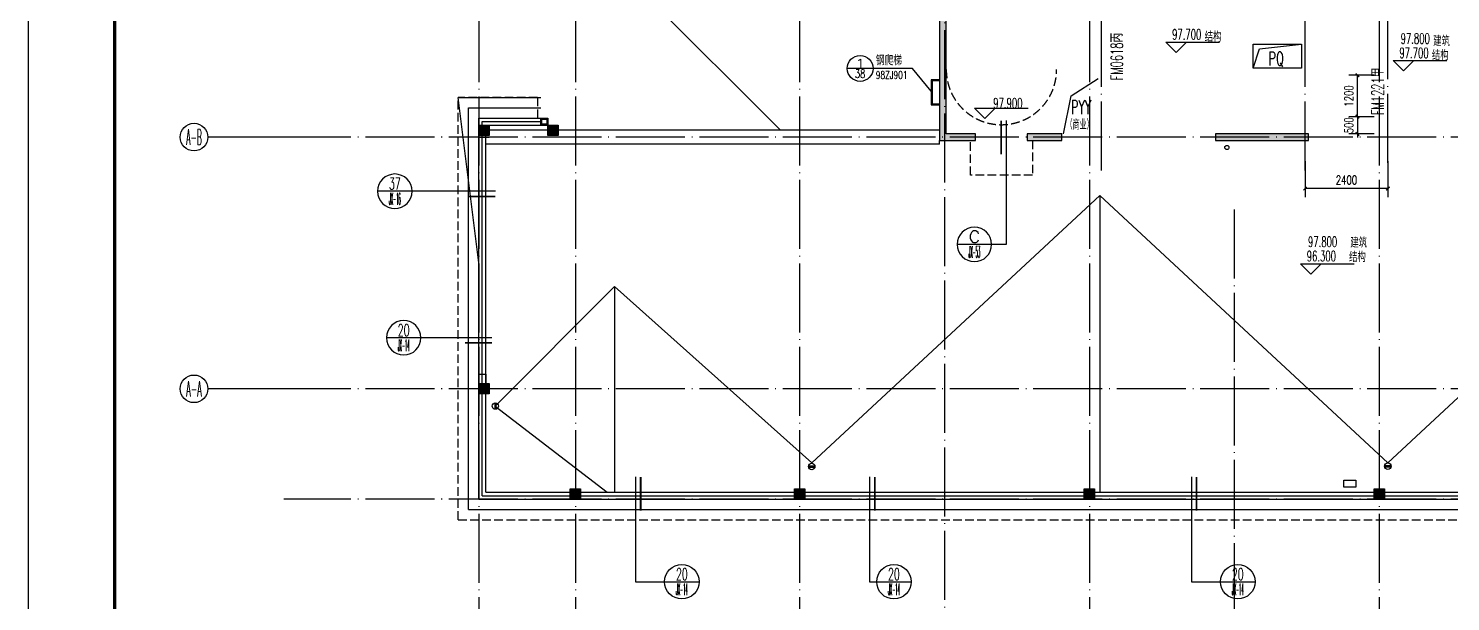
# Model space of a CAD drawing. Extents: x 1980812 to 2578970, y -669191 to 284498.
# Drawn here: x 1980812 to 2022034, y -460661 to -444039 of the extents above; entities that cross this region are included whole.
import ezdxf
from ezdxf.enums import TextEntityAlignment as Align

# ---------------------------------------------------------------- set-up
doc = ezdxf.new("R2010")
doc.units = 0
doc.header["$LTSCALE"] = 1000
doc.header["$MEASUREMENT"] = 0
doc.linetypes.add('DASH', pattern=[0.35, 0.25, -0.1])
doc.linetypes.add('DOTE', pattern=[2.42, 2, -0.2, 0.02, -0.2])
for name, color, linetype in [('AXIS', 3, 'Continuous'), ('AXIS_TEXT', 7, 'Continuous'), ('COLU', 6, 'Continuous'), ('COLU_HATCH', 251, 'Continuous'), ('DIM_ELEV', 3, 'Continuous'), ('DIM_IDEN', 3, 'Continuous'), ('dote', 1, 'DOTE'), ('EQUIP_地漏', 255, 'Continuous'), ('EQUIP_设备', 102, 'Continuous'), ('EQUIP_雨水斗', 255, 'Continuous'), ('PUB_TEXT', 7, 'Continuous'), ('STAIR', 2, 'Continuous'), ('TK', 1, 'Continuous'), ('VPIPE-雨水', 140, 'Continuous'), ('WALL', 4, 'Continuous'), ('WINDOW', 2, 'Continuous'), ('屋顶柱', 5, 'Continuous'), ('房间名称', 7, 'Continuous'), ('排水', 140, 'Continuous'), ('百叶', 3, 'Continuous'), ('看线', 66, 'Continuous'), ('空线', 3, 'Continuous'), ('节点', 3, 'Continuous'), ('详细尺寸', 11, 'Continuous'), ('详细标注', 231, 'Continuous'), ('门窗编号', 56, 'Continuous')]:
    doc.layers.add(name, color=color, linetype=linetype)
doc.styles.add('_TCH_AXIS', font='COMPLEX', dxfattribs={"bigfont": 'GBCBIG'})
doc.styles.add('_TCH_DIM', font='SIMPLEX', dxfattribs={"bigfont": 'GBCBIG'})
doc.styles.add('_TCH_DIM_T3', font='SIMPLEX', dxfattribs={"width": 0.705882, "bigfont": 'GBCBIG'})
doc.styles.add('_TCH_LABEL', font='COMPLEX', dxfattribs={"bigfont": 'GBCBIG'})
doc.styles.add('COMP', font='COMPLEX.shx', dxfattribs={"bigfont": 'hztxt'})
doc.styles.add('COMPLEX', font='COMPLEX')
doc.styles.add('HZTXTW', font='txtw.shx', dxfattribs={"width": 0.6, "bigfont": 'hztxtw.shx'})
doc.dimstyles.new('_TCH_ARCH&&100', dxfattribs={"dimtxt": 255, "dimasz": 100, "dimexe": 250, "dimexo": 300, "dimgap": 122.5, "dimtad": 1, "dimdec": 0, "dimzin": 0, "dimdsep": 46, "dimtxsty": '_TCH_DIM_T3', "dimblk": 'ARCHTICK', "dimcen": 0.09, "dimclrt": 7, "dimazin": 2, "dimtfac": 1, "dimtdec": 0, "dimtix": 1, "dimtmove": 2, "dimatfit": 3, "dimfxl": 1, "dimtolj": 1, "dimtzin": 0, "dimarcsym": 0})

# ---------------------------------------------------------------- blocks, each defined once
blk = doc.blocks.new('屋顶平mian')
at = {"layer": '百叶'}
for p, q in [((-3100, -26800), (-3100, -15150)), ((-3100, -15150), (-1000, -15150)), ((-2800, -26500), (-2800, -15450)), ((-2800, -15450), (-1000, -15450)), ((-2700, -26400), (-2700, -15550)), ((-2700, -15550), (-1000, -15550)), ((-2600, -26300), (-2600, -15650)), ((-2600, -15650), (-800, -15650)), ((-2600, -26300), (32050, -26300)), ((-2800, -26500), (32250, -26500)), ((-2700, -26400), (32150, -26400)), ((-3100, -26800), (32550, -26800))]:
    blk.add_line(p, q, dxfattribs=at)
for points in [[(-1000, -15450), (-800, -15450), (-800, -15650), (-1000, -15650)], [(-970, -15480), (-830, -15480), (-830, -15620), (-970, -15620)]]:
    blk.add_lwpolyline(points, close=True, dxfattribs=at)
at = {"layer": '看线', "color": 2, "linetype": 'DASH'}
for p, q in [((-3400, -27100), (-3400, -14850)), ((-1100, -14850), (-3400, -14850)), ((-1100, -14850), (-1100, -15450)), ((-3400, -27100), (32850, -27100))]:
    blk.add_line(p, q, dxfattribs=at)
blk = doc.blocks.new('_index')
blk.add_line((-0.5, 0), (0.5, 0))
blk.add_circle((0, 0), 0.5)
at = {"style": 'COMP'}
for tag, width, p, p2 in [('1', 2.333333, (-0.17, 0.05), (0.17, 0.05)), ('-', 1.166667, (-0.17, -0.39), (0.17, -0.39))]:
    blk.add_attdef(tag, text='', height=0.34, dxfattribs=dict(at, width=width)).set_placement(p, p2, align=Align.FIT)
blk = doc.blocks.new('A$C633B0154')
at = {"layer": 'COLU_HATCH'}
h = blk.add_hatch(color=256, dxfattribs=at)
h.dxf.hatch_style = 1
h.paths.add_polyline_path([(850, -8300), (850, -8100), (200, -8100), (200, -8100), (0, -8100), (0, 0), (200, 0), (200, 0), (3400, 0), (3400, 200), (-200, 200), (-200, -8300)])
h.paths.add_polyline_path([(2350, -8100), (2350, -8300), (3350, -8300), (3350, -8100)])
h = blk.add_hatch(color=256, dxfattribs=at)
h.dxf.hatch_style = 1
h.paths.add_polyline_path([(7800, 200), (7800, 0), (10500, 0), (10500, 200)])
h = blk.add_hatch(color=256, dxfattribs=at)
h.dxf.hatch_style = 1
h.paths.add_polyline_path([(15900, 200), (18650, 200), (18650, -8300), (15900, -8300), (15900, -8100), (18450, -8100), (18450, 0), (15900, 0)])
h = blk.add_hatch(color=256, dxfattribs=at)
h.dxf.hatch_style = 1
h.paths.add_polyline_path([(22550, 0), (22550, 200), (21500, 200), (21500, 0)])
h.paths.add_polyline_path([(24050, 200), (24050, 0), (24700, 0), (24700, 0), (24900, 0), (24900, -8100), (24700, -8100), (24700, -8100), (21500, -8100), (21500, -8300), (25100, -8300), (25100, 200)])
h = blk.add_hatch(color=256, dxfattribs=at)
h.dxf.hatch_style = 1
h.paths.add_polyline_path([(7800, -8100), (7800, -8300), (10500, -8300), (10500, -8100)])
at = {"layer": 'COLU'}
for points in [[(850, -8100), (200, -8100), (200, -8100), (0, -8100), (0, 0), (200, 0), (200, 0), (3400, 0), (3400, 200), (-200, 200), (-200, -8300), (850, -8300), (850, -8100)], [(22550, 200), (21500, 200), (21500, 0), (22550, 0), (22550, 200)], [(24050, 0), (24700, 0), (24700, 0), (24900, 0), (24900, -8100), (24700, -8100), (24700, -8100), (21500, -8100), (21500, -8300), (25100, -8300), (25100, 200), (24050, 200), (24050, 0)], [(2350, -8300), (3350, -8300), (3350, -8100), (2350, -8100), (2350, -8300)]]:
    blk.add_lwpolyline(points, dxfattribs=at)
for points in [[(7800, 200), (7800, 0), (10500, 0), (10500, 200)], [(7800, 200), (7800, 0), (10500, 0), (10500, 200)], [(15900, 200), (18650, 200), (18650, -8300), (15900, -8300), (15900, -8100), (18450, -8100), (18450, 0), (15900, 0)], [(15900, 200), (18650, 200), (18650, -8300), (15900, -8300), (15900, -8100), (18450, -8100), (18450, 0), (15900, 0)], [(18650, 0), (18650, -8100), (18450, -8100), (18450, 0)], [(18650, 0), (18650, -8100), (18450, -8100), (18450, 0)], [(7800, -8100), (7800, -8300), (10500, -8300), (10500, -8100)], [(7800, -8100), (7800, -8300), (10500, -8300), (10500, -8100)]]:
    blk.add_lwpolyline(points, close=True, dxfattribs=at)
blk = doc.blocks.new('_ArchTick')
at = {"color": 0, "linetype": 'ByBlock', "const_width": 0.4}
blk.add_lwpolyline([(-0.5, -0.5), (0.5, 0.5)], dxfattribs=at)
blk = doc.blocks.new('*D82')
at = {"layer": 'Defpoints', "color": 0, "transparency": 16777216}
for p in [(2020117, -446598), (2019335, -447098), (2020117, -447098)]:
    blk.add_point(p, dxfattribs=at)
at = {"layer": '详细标注', "color": 0, "lineweight": -2, "transparency": 16777216}
for p, q in [((2019817, -446598), (2019085, -446598)), ((2019335, -446598), (2019335, -446498)), ((2019335, -446598), (2019335, -447098)), ((2019817, -447098), (2019085, -447098)), ((2019335, -447098), (2019335, -447198))]:
    blk.add_line(p, q, dxfattribs=at)
at = {"layer": '详细标注', "color": 0, "lineweight": -2, "transparency": 16777216, "xscale": 100, "yscale": 100, "zscale": 100}
for p, rotation in [((2019335, -446598), 270), ((2019335, -447098), 90)]:
    blk.add_blockref('_ArchTick', p, dxfattribs=dict(at, rotation=rotation))
at = {"layer": '详细标注', "color": 7, "transparency": 16777216, "insert": (2019085, -446848), "char_height": 255, "attachment_point": 5, "rotation": 90, "style": '_TCH_DIM_T3'}
blk.add_mtext('\\A1;500', dxfattribs=at)
blk = doc.blocks.new('*D83')
at = {"layer": 'Defpoints', "color": 0, "transparency": 16777216}
for p in [(2019335, -445398), (2020117, -445398), (2020117, -446598)]:
    blk.add_point(p, dxfattribs=at)
at = {"layer": '详细标注', "color": 0, "lineweight": -2, "transparency": 16777216}
for p, q in [((2019817, -445398), (2019085, -445398)), ((2019335, -446598), (2019335, -445398)), ((2019817, -446598), (2019085, -446598))]:
    blk.add_line(p, q, dxfattribs=at)
at = {"layer": '详细标注', "color": 0, "lineweight": -2, "transparency": 16777216, "xscale": 100, "yscale": 100, "zscale": 100}
for p, rotation in [((2019335, -445398), 90), ((2019335, -446598), 270)]:
    blk.add_blockref('_ArchTick', p, dxfattribs=dict(at, rotation=rotation))
at = {"layer": '详细标注', "color": 7, "transparency": 16777216, "insert": (2019085, -445998), "char_height": 255, "attachment_point": 5, "rotation": 90, "style": '_TCH_DIM_T3'}
blk.add_mtext('\\A1;1200', dxfattribs=at)
blk = doc.blocks.new('$TwtSys$00000139')
at = {"color": 7}
for p, q in [((-19, 92, 0), (-19, -92, 0)), ((19, 92, 0), (19, -92, 0))]:
    blk.add_line(p, q, dxfattribs=at)
blk.add_circle((0, 0, 0), 93.8)
blk = doc.blocks.new('A$C5E1E5499')
at = {"layer": 'EQUIP_设备', "color": 255}
for points in [[(-2600, -22873), (-2600, -23222), (-2800, -23222), (-2800, -22873)], [(22271, -25950), (22620, -25950), (22620, -26150), (22271, -26150)]]:
    blk.add_lwpolyline(points, close=True, dxfattribs=at)
at = {"layer": 'VPIPE-雨水', "linetype": 'Continuous'}
blk.add_circle((18885, -16300), 60, dxfattribs=at)
at = {"layer": 'EQUIP_雨水斗'}
blk.add_blockref('$TwtSys$00000139', (-2321, -23800), dxfattribs=at)
at = {"layer": 'EQUIP_雨水斗', "rotation": 90}
for p in [(6850, -25554), (23550, -25543)]:
    blk.add_blockref('$TwtSys$00000139', p, dxfattribs=at)
blk = doc.blocks.new('*D1250')
at = {"layer": 'Defpoints', "color": 0, "transparency": 16777216}
for p in [(2017817, -447591), (2020217, -447591), (2017817, -448684)]:
    blk.add_point(p, dxfattribs=at)
at = {"layer": '详细标注', "color": 0, "lineweight": -2, "transparency": 16777216}
for p, q in [((2017817, -447891), (2017817, -448934)), ((2020217, -447891), (2020217, -448934)), ((2020217, -448684), (2017817, -448684))]:
    blk.add_line(p, q, dxfattribs=at)
at = {"layer": '详细标注', "color": 0, "lineweight": -2, "transparency": 16777216, "xscale": 100, "yscale": 100, "zscale": 100, "rotation": 180}
blk.add_blockref('_ArchTick', (2017817, -448684), dxfattribs=at)
at = {"layer": '详细标注', "color": 0, "lineweight": -2, "transparency": 16777216, "xscale": 100, "yscale": 100, "zscale": 100}
blk.add_blockref('_ArchTick', (2020217, -448684), dxfattribs=at)
at = {"layer": '详细标注', "color": 7, "transparency": 16777216, "insert": (2019017, -448434), "char_height": 255, "attachment_point": 5, "style": '_TCH_DIM_T3'}
blk.add_mtext('\\A1;2400', dxfattribs=at)
blk = doc.blocks.new('A$C3A0D4C3E')
at = {"layer": 'COLU_HATCH'}
h = blk.add_hatch(color=8, dxfattribs=at)
h.dxf.hatch_style = 1
h.paths.add_polyline_path([(-2800, -15650), (-2500, -15650), (-2500, -15950), (-2800, -15950)])
h = blk.add_hatch(color=8, dxfattribs=at)
h.dxf.hatch_style = 1
h.paths.add_polyline_path([(-800, -15650), (-500, -15650), (-500, -15950), (-800, -15950)])
h = blk.add_hatch(color=8, dxfattribs=at)
h.dxf.hatch_style = 1
h.paths.add_polyline_path([(-2800, -23150), (-2500, -23150), (-2500, -23450), (-2800, -23450)])
h = blk.add_hatch(color=8, dxfattribs=at)
h.dxf.hatch_style = 1
h.paths.add_polyline_path([(-150, -26200), (150, -26200), (150, -26500), (-150, -26500)])
h = blk.add_hatch(color=8, dxfattribs=at)
h.dxf.hatch_style = 1
h.paths.add_polyline_path([(6350, -26200), (6650, -26200), (6650, -26500), (6350, -26500)])
h = blk.add_hatch(color=8, dxfattribs=at)
h.dxf.hatch_style = 1
h.paths.add_polyline_path([(14750, -26200), (15050, -26200), (15050, -26500), (14750, -26500)])
h = blk.add_hatch(color=8, dxfattribs=at)
h.dxf.hatch_style = 1
h.paths.add_polyline_path([(23150, -26200), (23450, -26200), (23450, -26500), (23150, -26500)])
at = {"layer": '屋顶柱'}
for points in [[(-2800, -15650), (-2500, -15650), (-2500, -15950), (-2800, -15950), (-2800, -15650)], [(-800, -15650), (-500, -15650), (-500, -15950), (-800, -15950), (-800, -15650)], [(-2800, -23150), (-2500, -23150), (-2500, -23450), (-2800, -23450), (-2800, -23150)], [(-150, -26200), (150, -26200), (150, -26500), (-150, -26500), (-150, -26200)], [(6350, -26200), (6650, -26200), (6650, -26500), (6350, -26500), (6350, -26200)], [(14750, -26200), (15050, -26200), (15050, -26500), (14750, -26500), (14750, -26200)], [(23150, -26200), (23450, -26200), (23450, -26500), (23150, -26500), (23150, -26200)]]:
    blk.add_lwpolyline(points, dxfattribs=at)
blk = doc.blocks.new('_AXISO')
blk.add_circle((0, 0), 0.5)
at = {"layer": 'AXIS_TEXT', "style": 'COMPLEX', "width": 1.041667}
blk.add_attdef('A', text='', height=0.56, dxfattribs=at).set_placement((-0.25, -0.28), (0.25, -0.28), align=Align.FIT)
blk = doc.blocks.new('刚爬梯-0805')
at = {"layer": 'DIM_IDEN'}
for p, q in [((2729249, -15791), (2728499, -15791)), ((2730392, -15791), (2729249, -15791)), ((2730937, -16446), (2730392, -15791))]:
    blk.add_line(p, q, dxfattribs=at)
for centre, radius in [((2728874, -15791), 375), ((2730937, -16446), 0)]:
    blk.add_circle(centre, radius, dxfattribs=at)
at = {"layer": 'WINDOW'}
for points in [[(2731170, -16123), (2730932, -16123), (2730932, -16844), (2731170, -16844)], [(2731170, -16153), (2730962, -16153), (2730962, -16814), (2731170, -16814)]]:
    blk.add_lwpolyline(points, dxfattribs=at)
at = {"layer": 'PUB_TEXT', "style": '_TCH_LABEL'}
for s, height, width, p, p2 in [('1', 241, 2.916667, (2728723, -15761), (2729025, -15761)), ('38', 241.5, 0.795455, (2728723, -16063), (2729025, -16063))]:
    blk.add_text(s, height=height, dxfattribs=dict(at, width=width)).set_placement(p, p2, align=Align.FIT)
at = {"layer": 'PUB_TEXT', "style": '_TCH_DIM'}
blk.add_text('钢爬梯', height=253.2, dxfattribs=at).set_placement((2729328, -15698))
at = {"layer": 'PUB_TEXT', "style": '_TCH_DIM', "width": 0.705882}
blk.add_text('98ZJ901', height=223.1, dxfattribs=at).set_placement((2729328, -16093))

msp = doc.modelspace()

# ---------------------------------------------------------------- linework, layer by layer
at = {"layer": 'AXIS'}
for p, q in [((1989843, -447190.9), (1986011.9, -447190.9)), ((1989843, -454490.9), (1986011.9, -454490.9))]:
    msp.add_line(p, q, dxfattribs=at)
at = {"layer": 'DIM_ELEV'}
for p, q in [((2014079.2, -444734.5), (2013779.2, -444434.5)), ((2013779.2, -444434.5), (2015335.1, -444434.5)), ((2014079.2, -444734.5), (2014379.2, -444434.5)), ((2020666.2, -445271.3), (2020366.2, -444971.3)), ((2020366.2, -444971.3), (2021922, -444971.3)), ((2020666.2, -445271.3), (2020966.2, -444971.3)), ((2008530.5, -446649.4, 1858.5), (2008230.5, -446349.4, 1858.5)), ((2008230.5, -446349.4, 1858.5), (2009786.3, -446349.4, 1858.5)), ((2008530.5, -446649.4, 1858.5), (2008830.5, -446349.4, 1858.5)), ((2017980.7, -451167), (2017680.7, -450867)), ((2017680.7, -450867), (2019236.6, -450867)), ((2017980.7, -451167), (2018280.7, -450867))]:
    msp.add_line(p, q, dxfattribs=at)
at = {"layer": 'dote'}
for p, q in [((1993866.5, -421813.7), (1993866.5, -463914.6)), ((1996666.5, -421813.7), (1996666.5, -463914.6)), ((2003166.5, -421813.7), (2003166.5, -463914.6)), ((2011566.5, -421813.7), (2011566.5, -463914.6)), ((2019966.5, -421813.7), (2019966.5, -463914.6)), ((2007366.5, -422310.7), (2007366.5, -462986.5)), ((2017816.5, -448156.7), (2017816.5, -436265)), ((2020216.5, -447934.1), (2020216.5, -436517.2)), ((2011916.5, -448156.7), (2011916.5, -438159.6)), ((2053079.9, -447190.9), (1988213, -447190.9)), ((2015766.5, -449290.9), (2015766.5, -462986.5)), ((2053079.9, -454490.9), (1988213, -454490.9)), ((2053079.9, -457690.9), (1988213, -457690.9))]:
    msp.add_line(p, q, dxfattribs=at)
at = {"layer": 'STAIR', "linetype": 'DASH'}
msp.add_arc((2009016.5, -445230.9), 1600, 180, 360, dxfattribs=at)
at = {"layer": 'TK'}
msp.add_lwpolyline([(1980812.3, -414320.1), (2064912.3, -414320.1), (2064912.3, -473720.1), (1980812.3, -473720.1)], close=True, dxfattribs=at)
at = {"layer": 'TK', "const_width": 100}
msp.add_lwpolyline([(2063912.3, -472720.1), (2063912.3, -415320.1), (1983312.3, -415320.1), (1983312.3, -472720.1)], close=True, dxfattribs=at)
at = {"layer": 'VPIPE-雨水'}
for p, q in [((2007216.5, -446990.9), (1994066.5, -446990.9)), ((2007216.5, -447390.9), (1994066.5, -447390.9)), ((2007216.5, -447390.9), (2007216.5, -447290.9))]:
    msp.add_line(p, q, dxfattribs=at)
at = {"layer": 'WALL'}
msp.add_lwpolyline([(2016316.5, -444490.9), (2017716.5, -444490.9), (2017716.5, -445190.9), (2016316.5, -445190.9)], close=True, dxfattribs=at)
at = {"layer": 'WINDOW', "linetype": 'DASH'}
for p, q in [((2008116.5, -448290.9), (2008116.5, -447290.9)), ((2009916.5, -447290.9), (2009916.5, -448290.9)), ((2009916.5, -448290.9), (2008116.5, -448290.9))]:
    msp.add_line(p, q, dxfattribs=at)
at = {"layer": '排水'}
for p, q in [((1996308.8, -440684.8), (2002614.8, -446990.9)), ((2020216.5, -456639), (2029037.2, -448418.2)), ((2003515.8, -456638.7, 0), (2011866.1, -448888.5, 0)), ((2020216.5, -456639), (2011866.1, -448888.5)), ((2011866.1, -448888.5), (2011866.1, -457490.9)), ((1994339.7, -454991.1, 0), (1997804, -451526.8, 0)), ((2003515.9, -456638.7, 0), (1997804, -451526.8, 0)), ((1997804, -451526.8, 0), (1997804, -457490.9, 0)), ((1994339.7, -454990.7, 0), (1997589.9, -457490.9, 0))]:
    msp.add_line(p, q, dxfattribs=at)
at = {"layer": '看线', "color": 2}
for p, q in [((1993266.5, -446040.9), (1995666.5, -446040.9)), ((1993566.5, -448440.9), (1993266.5, -446040.9)), ((1993866.5, -450840.9), (1993266.5, -446040.9))]:
    msp.add_line(p, q, dxfattribs=at)
at = {"layer": '看线'}
msp.add_line((1993866.5, -447190.9), (1994166.5, -447190.9), dxfattribs=at)
at = {"layer": '空线'}
for points in [[(2016316.5, -445190.9), (2016500.5, -444632.8), (2017716.5, -444490.9)], [(2010816.5, -447090.9), (2011039.3, -445997.6), (2011816.5, -445490.9)]]:
    msp.add_lwpolyline(points, dxfattribs=at)
at = {"layer": '节点'}
for p, q in [((2009155, -446712.1), (2009155, -450301.5)), ((1994346.5, -448760.4), (1991289.4, -448760.4)), ((2009155, -450301.5), (2008310.5, -450301.5)), ((1994246.5, -453009.8), (1991189.4, -453009.8)), ((1998407.8, -457046.9), (1998407.8, -460086.3)), ((2005193.3, -457046.9), (2005193.3, -460086.3)), ((2014522.8, -457046.9), (2014522.8, -460086.3)), ((1998407.8, -460086.3), (1999252.3, -460086.3)), ((2005193.3, -460086.3), (2006037.8, -460086.3)), ((2014522.8, -460086.3), (2015367.3, -460086.3))]:
    msp.add_line(p, q, dxfattribs=at)
at = {"layer": '节点', "ltscale": 0.5, "const_width": 50}
for points in [[(2009005, -446712.1), (2009005, -447688.6)], [(1994346.5, -448910.4), (1993568.5, -448910.4)], [(1994246.5, -453159.8), (1993468.5, -453159.8)], [(1998557.8, -457046.9), (1998557.8, -458023.4)], [(2005343.3, -457046.9), (2005343.3, -458023.4)], [(2014672.8, -457046.9), (2014672.8, -458023.4)]]:
    msp.add_lwpolyline(points, dxfattribs=at)

# ---------------------------------------------------------------- block references
at = {"layer": 'AXIS'}
ref = msp.add_blockref('_AXISO', (1985611.9, -447190.9), dxfattribs=dict(at, xscale=800, yscale=800, zscale=800))
ref.add_attrib('A', 'A-B', dxfattribs={"layer": 'AXIS_TEXT', "height": 452.55, "style": '_TCH_AXIS', "width": 0.328125}).set_placement((1985385.7, -447417.2), (1985838.2, -447417.2), align=Align.FIT)
ref = msp.add_blockref('_AXISO', (1985611.9, -454490.9), dxfattribs=dict(at, xscale=800, yscale=800, zscale=800))
ref.add_attrib('A', 'A-A', dxfattribs={"layer": 'AXIS_TEXT', "height": 452.55, "style": '_TCH_AXIS', "width": 0.323077}).set_placement((1985385.7, -454717.2), (1985838.2, -454717.2), align=Align.FIT)
at = {"layer": 'EQUIP_地漏'}
msp.add_blockref('A$C5E1E5499', (1996666.5, -431190.9), dxfattribs=at)
at = {"layer": 'WALL'}
for name, p in [('A$C3A0D4C3E', (1996666.5, -431190.9)), ('A$C633B0154', (2007416.5, -438990.9)), ('刚爬梯-0805', (-723953.5, -429407.4))]:
    msp.add_blockref(name, p, dxfattribs=at)
at = {"layer": '节点', "ltscale": 0.5}
ref = msp.add_blockref('_index', (1991432.9, -448760.4), dxfattribs=dict(at, xscale=-1000.000000050349, yscale=1000.000000050349, zscale=1000.000000050349))
ref.add_attrib('1', '37', dxfattribs={"layer": '0', "height": 340, "style": 'COMP', "width": 0.636364}).set_placement((1991262.9, -448710.4), (1991602.9, -448710.4), align=Align.FIT)
ref.add_attrib('-', 'JX-16', dxfattribs={"layer": '0', "height": 340, "style": 'COMP', "width": 0.233333}).set_placement((1991262.9, -449150.4), (1991602.9, -449150.4), align=Align.FIT)
ref = msp.add_blockref('_index', (2008232.7, -450301.5), dxfattribs=dict(at, xscale=-1000.000000050349, yscale=1000.000000050349, zscale=1000.000000050349))
ref.add_attrib('1', 'C', dxfattribs={"layer": '0', "height": 340, "style": 'COMP', "width": 1.4}).set_placement((2008062.7, -450251.5), (2008402.7, -450251.5), align=Align.FIT)
ref.add_attrib('-', 'JX-53', dxfattribs={"layer": '0', "height": 340, "style": 'COMP', "width": 0.221053}).set_placement((2008062.7, -450691.5), (2008402.7, -450691.5), align=Align.FIT)
ref = msp.add_blockref('_index', (1991689.4, -453009.8), dxfattribs=dict(at, xscale=-1000.000000050349, yscale=1000.000000050349, zscale=1000.000000050349))
ref.add_attrib('1', '20', dxfattribs={"layer": '0', "height": 340, "style": 'COMP', "width": 0.617647}).set_placement((1991519.4, -452959.8), (1991859.4, -452959.8), align=Align.FIT)
ref.add_attrib('-', 'JX-14', dxfattribs={"layer": '0', "height": 340, "style": 'COMP', "width": 0.228261}).set_placement((1991519.4, -453399.8), (1991859.4, -453399.8), align=Align.FIT)
ref = msp.add_blockref('_index', (1999752.3, -460086.3), dxfattribs=dict(at, xscale=1000.000000050349, yscale=1000.000000050349, zscale=1000.000000050349))
ref.add_attrib('1', '20', dxfattribs={"layer": '0', "height": 340, "rotation": 360, "style": 'COMP', "width": 0.617647}).set_placement((1999582.3, -460036.3), (1999922.3, -460036.3), align=Align.FIT)
ref.add_attrib('-', 'JX-14', dxfattribs={"layer": '0', "height": 340, "style": 'COMP', "width": 0.228261}).set_placement((1999582.3, -460476.3), (1999922.3, -460476.3), align=Align.FIT)
ref = msp.add_blockref('_index', (2005900.8, -460086.3), dxfattribs=dict(at, xscale=1000.000000050349, yscale=1000.000000050349, zscale=1000.000000050349))
ref.add_attrib('1', '20', dxfattribs={"layer": '0', "height": 340, "rotation": 360, "style": 'COMP', "width": 0.617647}).set_placement((2005730.8, -460036.3), (2006070.8, -460036.3), align=Align.FIT)
ref.add_attrib('-', 'JX-14', dxfattribs={"layer": '0', "height": 340, "style": 'COMP', "width": 0.228261}).set_placement((2005730.8, -460476.3), (2006070.8, -460476.3), align=Align.FIT)
ref = msp.add_blockref('_index', (2015867.3, -460086.3), dxfattribs=dict(at, xscale=1000.000000050349, yscale=1000.000000050349, zscale=1000.000000050349))
ref.add_attrib('1', '20', dxfattribs={"layer": '0', "height": 340, "rotation": 360, "style": 'COMP', "width": 0.617647}).set_placement((2015697.3, -460036.3), (2016037.3, -460036.3), align=Align.FIT)
ref.add_attrib('-', 'JX-14', dxfattribs={"layer": '0', "height": 340, "style": 'COMP', "width": 0.228261}).set_placement((2015697.3, -460476.3), (2016037.3, -460476.3), align=Align.FIT)
at = {"layer": '详细尺寸'}
msp.add_blockref('屋顶平mian', (1996666.5, -431190.9), dxfattribs=at)

# ---------------------------------------------------------------- texts
at = {"layer": 'DIM_ELEV', "color": 7, "style": 'HZTXTW', "width": 0.6}
for s, p in [('97.700', (2013963.2, -444360.6)), ('结构', (2014906.5, -444427.9, 0)), ('97.800', (2020586.8, -444481.4)), ('建筑', (2021530.1, -444548.7, 0)), ('97.700', (2020550.1, -444897.4)), ('结构', (2021493.4, -444964.7, 0)), ('97.900', (2008778.8, -446358.2, 1858.5)), ('97.800', (2017901.4, -450377.1)), ('建筑', (2019129.2, -450398.3, 0)), ('96.300', (2017864.7, -450793.1)), ('结构', (2019092.5, -450814.3, 0))]:
    msp.add_text(s, height=300, dxfattribs=at).set_placement(p)
at = {"layer": '房间名称', "style": 'HZTXTW', "width": 0.6}
for s, p in [('PQ', (2016978.9, -444914)), ('PYY', (2011323.6, -446322.4))]:
    msp.add_text(s, height=400, rotation=0.00057, dxfattribs=at).set_placement(p, align=Align.MIDDLE_CENTER)
at = {"layer": '房间名称', "style": 'HZTXTW', "width": 0.5}
msp.add_text('（商业）', height=300, dxfattribs=at).set_placement((2011281.5, -446824), align=Align.MIDDLE_CENTER)
at = {"layer": '门窗编号', "style": 'HZTXTW', "width": 0.6}
for s, p in [('FM0618丙 ', (2012359.9, -444783.3)), ('FM1221甲 ', (2019922.1, -445791.3))]:
    msp.add_text(s, height=350, rotation=90, dxfattribs=at).set_placement(p, align=Align.MIDDLE_CENTER)

# ---------------------------------------------------------------- dimensions: what is measured, and where the dimension line sits
at = {"layer": '详细标注'}
for p1, p2, distance, picture, middle in [((2020116.5, -446598.1), (2020116.5, -445398.1), 781.8, '*D83', (2019084.7, -445998.1)), ((2020116.5, -446598.1), (2020116.5, -447098), -781.8, '*D82', (2019084.7, -446848)), ((2020216.5, -447590.9), (2017816.5, -447590.9), 1093, '*D1250', (2019016.5, -448433.9))]:
    dim = msp.add_aligned_dim(p1=p1, p2=p2, distance=distance, dimstyle='_TCH_ARCH&&100', override={"dimfxl": 150}, dxfattribs=at)
    dim.commit()
    dim.dimension.update_dxf_attribs({"geometry": picture, "text_midpoint": middle})

doc.saveas('drawing.dxf')
